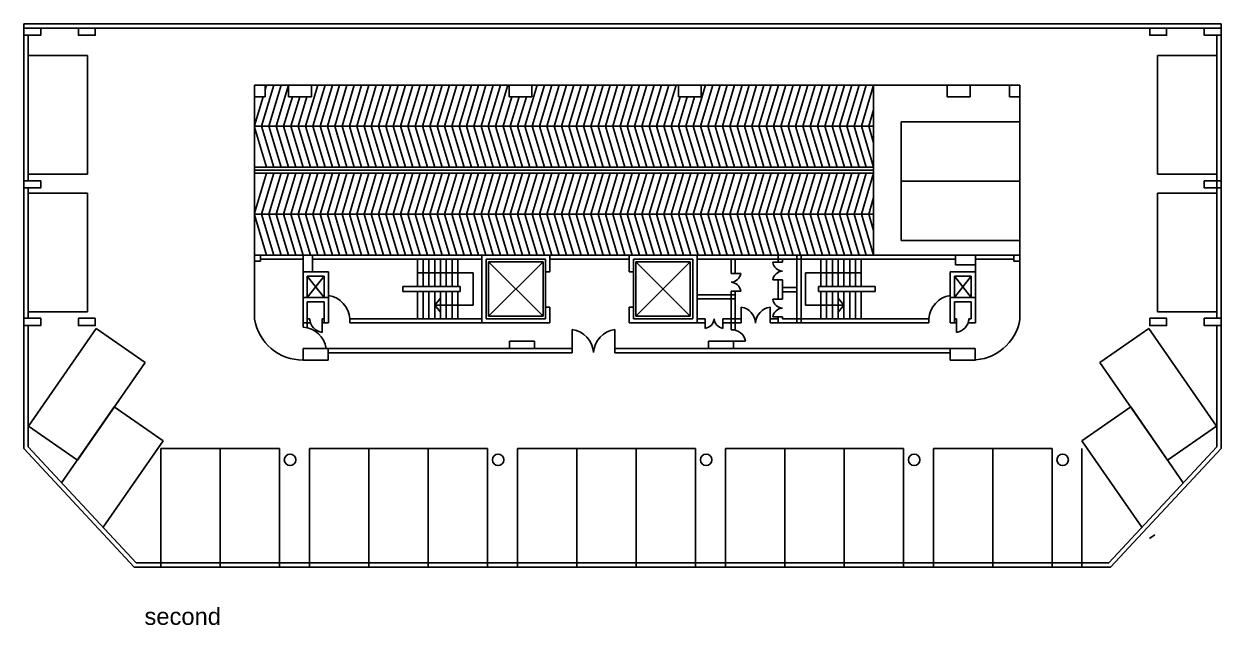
# Model space of a CAD drawing. Extents: x -212 to 1123, y -167 to 326.
# Drawn here: x 22.07 to 36.17, y -38.65 to -31.57 of the extents above; entities that cross this region are included whole.
import ezdxf

# ---------------------------------------------------------------- set-up
doc = ezdxf.new("R2010")
doc.units = 0
doc.layers.add('MIMIC_SIZE', color=7, linetype='CONTINUOUS')
doc.styles.get("Standard").update_dxf_attribs({"font": 'arial.ttf'})

msp = doc.modelspace()

# ---------------------------------------------------------------- linework, layer by layer
at = {"layer": 'MIMIC_SIZE'}
for p, q in [((22.066, -31.569), (22.066, -36.569)), ((22.066, -31.569), (36.166, -31.569)), ((36.166, -31.569), (36.166, -36.569)), ((22.116, -31.619), (36.116, -31.619)), ((22.116, -31.703), (22.116, -33.416)), ((22.116, -31.703), (22.116, -33.416)), ((36.116, -31.703), (36.116, -34.544)), ((22.116, -33.34), (22.116, -31.94)), ((22.116, -31.94), (22.816, -31.94)), ((22.816, -33.34), (22.816, -31.94)), ((22.816, -33.34), (22.816, -31.94)), ((22.816, -33.34), (22.816, -31.94)), ((35.416, -33.34), (35.416, -31.94)), ((35.416, -33.34), (35.416, -31.94)), ((35.416, -33.34), (35.416, -31.94)), ((36.116, -31.94), (35.416, -31.94)), ((36.116, -33.34), (36.116, -31.94)), ((24.782, -34.292), (24.782, -32.292)), ((24.782, -32.292), (33.797, -32.292)), ((24.883, -32.428), (24.782, -32.765)), ((24.782, -32.428), (24.906, -32.428)), ((25.01, -32.292), (24.866, -32.774)), ((24.924, -32.292), (24.906, -32.352)), ((24.906, -32.428), (24.906, -32.292)), ((25.096, -32.292), (24.952, -32.774)), ((25.182, -32.292), (25.038, -32.774)), ((25.182, -32.292), (25.038, -32.774)), ((25.228, -32.428), (25.124, -32.774)), ((25.183, -32.428), (25.183, -32.292)), ((25.183, -32.428), (25.452, -32.428)), ((25.314, -32.428), (25.21, -32.774)), ((25.4, -32.428), (25.296, -32.774)), ((25.527, -32.292), (25.383, -32.774)), ((25.452, -32.428), (25.452, -32.292)), ((25.613, -32.292), (25.469, -32.774)), ((25.613, -32.292), (25.469, -32.774)), ((25.699, -32.292), (25.555, -32.774)), ((25.785, -32.292), (25.641, -32.774)), ((25.871, -32.292), (25.727, -32.774)), ((25.957, -32.292), (25.813, -32.774)), ((26.044, -32.292), (25.899, -32.774)), ((26.13, -32.292), (25.986, -32.774)), ((26.216, -32.292), (26.072, -32.774)), ((26.302, -32.292), (26.158, -32.774)), ((26.388, -32.292), (26.244, -32.774)), ((26.474, -32.292), (26.33, -32.774)), ((26.474, -32.292), (26.33, -32.774)), ((26.561, -32.292), (26.416, -32.774)), ((26.647, -32.292), (26.503, -32.774)), ((26.733, -32.292), (26.589, -32.774)), ((26.819, -32.292), (26.675, -32.774)), ((26.905, -32.292), (26.761, -32.774)), ((26.905, -32.292), (26.761, -32.774)), ((26.991, -32.292), (26.847, -32.774)), ((27.077, -32.292), (26.933, -32.774)), ((27.164, -32.292), (27.019, -32.774)), ((27.25, -32.292), (27.106, -32.774)), ((27.336, -32.292), (27.192, -32.774)), ((27.422, -32.292), (27.278, -32.774)), ((27.508, -32.292), (27.364, -32.774)), ((27.594, -32.292), (27.45, -32.774)), ((27.681, -32.292), (27.536, -32.774)), ((27.767, -32.292), (27.622, -32.774)), ((27.767, -32.292), (27.622, -32.774)), ((27.812, -32.428), (27.709, -32.774)), ((27.78, -32.428), (27.78, -32.292)), ((27.78, -32.428), (28.049, -32.428)), ((27.898, -32.428), (27.795, -32.774)), ((27.985, -32.428), (27.881, -32.774)), ((28.111, -32.292), (27.967, -32.774)), ((28.049, -32.428), (28.049, -32.292)), ((28.197, -32.292), (28.053, -32.774)), ((28.197, -32.292), (28.053, -32.774)), ((28.284, -32.292), (28.139, -32.774)), ((28.37, -32.292), (28.226, -32.774)), ((28.456, -32.292), (28.312, -32.774)), ((28.542, -32.292), (28.398, -32.774)), ((28.628, -32.292), (28.484, -32.774)), ((28.714, -32.292), (28.57, -32.774)), ((28.801, -32.292), (28.656, -32.774)), ((28.887, -32.292), (28.742, -32.774)), ((28.973, -32.292), (28.829, -32.774)), ((29.059, -32.292), (28.915, -32.774)), ((29.059, -32.292), (28.915, -32.774)), ((29.145, -32.292), (29.001, -32.774)), ((29.231, -32.292), (29.087, -32.774)), ((29.317, -32.292), (29.173, -32.774)), ((29.404, -32.292), (29.259, -32.774)), ((29.49, -32.292), (29.346, -32.774)), ((29.49, -32.292), (29.346, -32.774)), ((29.576, -32.292), (29.432, -32.774)), ((29.662, -32.292), (29.518, -32.774)), ((29.748, -32.292), (29.604, -32.774)), ((29.794, -32.428), (29.69, -32.774)), ((29.774, -32.428), (29.774, -32.292)), ((29.774, -32.428), (30.043, -32.428)), ((29.88, -32.428), (29.776, -32.774)), ((29.966, -32.428), (29.862, -32.774)), ((30.093, -32.292), (29.949, -32.774)), ((30.179, -32.292), (30.035, -32.774)), ((30.043, -32.428), (30.043, -32.292)), ((30.265, -32.292), (30.121, -32.774)), ((30.351, -32.292), (30.207, -32.774)), ((30.351, -32.292), (30.207, -32.774)), ((30.437, -32.292), (30.293, -32.774)), ((30.524, -32.292), (30.379, -32.774)), ((30.61, -32.292), (30.466, -32.774)), ((30.696, -32.292), (30.552, -32.774)), ((30.782, -32.292), (30.638, -32.774)), ((30.782, -32.292), (30.638, -32.774)), ((30.868, -32.292), (30.724, -32.774)), ((30.954, -32.292), (30.81, -32.774)), ((31.041, -32.292), (30.896, -32.774)), ((31.127, -32.292), (30.982, -32.774)), ((31.213, -32.292), (31.069, -32.774)), ((31.299, -32.292), (31.155, -32.774)), ((31.385, -32.292), (31.241, -32.774)), ((31.471, -32.292), (31.327, -32.774)), ((31.557, -32.292), (31.413, -32.774)), ((31.644, -32.292), (31.499, -32.774)), ((31.644, -32.292), (31.499, -32.774)), ((31.73, -32.292), (31.586, -32.774)), ((31.816, -32.292), (31.672, -32.774)), ((31.902, -32.292), (31.758, -32.774)), ((31.988, -32.292), (31.844, -32.774)), ((32.074, -32.292), (31.93, -32.774)), ((32.074, -32.292), (31.93, -32.774)), ((32.074, -32.292), (32.074, -34.292)), ((32.942, -32.428), (32.942, -32.292)), ((32.942, -32.428), (33.211, -32.428)), ((33.211, -32.428), (33.211, -32.292)), ((33.674, -32.428), (33.674, -32.292)), ((33.674, -32.428), (33.797, -32.428)), ((33.797, -32.292), (33.797, -34.292)), ((33.797, -32.428), (33.797, -32.292)), ((32.074, -32.58), (32.016, -32.774)), ((32.074, -32.774), (24.782, -32.774)), ((24.782, -32.784), (24.924, -33.257)), ((24.866, -32.774), (25.01, -33.257)), ((24.952, -32.774), (25.096, -33.257)), ((25.038, -32.774), (25.182, -33.257)), ((25.038, -32.774), (25.182, -33.257)), ((25.124, -32.774), (25.268, -33.257)), ((25.21, -32.774), (25.354, -33.257)), ((25.296, -32.774), (25.441, -33.257)), ((25.383, -32.774), (25.527, -33.257)), ((25.469, -32.774), (25.613, -33.257)), ((25.469, -32.774), (25.613, -33.257)), ((25.555, -32.774), (25.699, -33.257)), ((25.641, -32.774), (25.785, -33.257)), ((25.727, -32.774), (25.871, -33.257)), ((25.813, -32.774), (25.957, -33.257)), ((25.899, -32.774), (26.044, -33.257)), ((25.986, -32.774), (26.13, -33.257)), ((26.072, -32.774), (26.216, -33.257)), ((26.158, -32.774), (26.302, -33.257)), ((26.244, -32.774), (26.388, -33.257)), ((26.33, -32.774), (26.474, -33.257)), ((26.33, -32.774), (26.474, -33.257)), ((26.416, -32.774), (26.561, -33.257)), ((26.503, -32.774), (26.647, -33.257)), ((26.589, -32.774), (26.733, -33.257)), ((26.675, -32.774), (26.819, -33.257)), ((26.761, -32.774), (26.905, -33.257)), ((26.761, -32.774), (26.905, -33.257)), ((26.847, -32.774), (26.991, -33.257)), ((26.933, -32.774), (27.077, -33.257)), ((27.019, -32.774), (27.164, -33.257)), ((27.106, -32.774), (27.25, -33.257)), ((27.192, -32.774), (27.336, -33.257)), ((27.278, -32.774), (27.422, -33.257)), ((27.364, -32.774), (27.508, -33.257)), ((27.45, -32.774), (27.594, -33.257)), ((27.536, -32.774), (27.681, -33.257)), ((27.622, -32.774), (27.767, -33.257)), ((27.622, -32.774), (27.767, -33.257)), ((27.709, -32.774), (27.853, -33.257)), ((27.795, -32.774), (27.939, -33.257)), ((27.881, -32.774), (28.025, -33.257)), ((27.967, -32.774), (28.111, -33.257)), ((28.053, -32.774), (28.197, -33.257)), ((28.053, -32.774), (28.197, -33.257)), ((28.139, -32.774), (28.284, -33.257)), ((28.226, -32.774), (28.37, -33.257)), ((28.312, -32.774), (28.456, -33.257)), ((28.398, -32.774), (28.542, -33.257)), ((28.484, -32.774), (28.628, -33.257)), ((28.57, -32.774), (28.714, -33.257)), ((28.656, -32.774), (28.801, -33.257)), ((28.742, -32.774), (28.887, -33.257)), ((28.829, -32.774), (28.973, -33.257)), ((28.915, -32.774), (29.059, -33.257)), ((28.915, -32.774), (29.059, -33.257)), ((29.001, -32.774), (29.145, -33.257)), ((29.087, -32.774), (29.231, -33.257)), ((29.173, -32.774), (29.317, -33.257)), ((29.259, -32.774), (29.404, -33.257)), ((29.346, -32.774), (29.49, -33.257)), ((29.346, -32.774), (29.49, -33.257)), ((29.432, -32.774), (29.576, -33.257)), ((29.518, -32.774), (29.662, -33.257)), ((29.604, -32.774), (29.748, -33.257)), ((29.69, -32.774), (29.834, -33.257)), ((29.776, -32.774), (29.921, -33.257)), ((29.862, -32.774), (30.007, -33.257)), ((29.949, -32.774), (30.093, -33.257)), ((30.035, -32.774), (30.179, -33.257)), ((30.121, -32.774), (30.265, -33.257)), ((30.207, -32.774), (30.351, -33.257)), ((30.207, -32.774), (30.351, -33.257)), ((30.293, -32.774), (30.437, -33.257)), ((30.379, -32.774), (30.524, -33.257)), ((30.466, -32.774), (30.61, -33.257)), ((30.552, -32.774), (30.696, -33.257)), ((30.638, -32.774), (30.782, -33.257)), ((30.638, -32.774), (30.782, -33.257)), ((30.724, -32.774), (30.868, -33.257)), ((30.81, -32.774), (30.954, -33.257)), ((30.896, -32.774), (31.041, -33.257)), ((30.982, -32.774), (31.127, -33.257)), ((31.069, -32.774), (31.213, -33.257)), ((31.155, -32.774), (31.299, -33.257)), ((31.241, -32.774), (31.385, -33.257)), ((31.327, -32.774), (31.471, -33.257)), ((31.413, -32.774), (31.557, -33.257)), ((31.499, -32.774), (31.644, -33.257)), ((31.499, -32.774), (31.644, -33.257)), ((31.586, -32.774), (31.73, -33.257)), ((31.672, -32.774), (31.816, -33.257)), ((31.758, -32.774), (31.902, -33.257)), ((31.844, -32.774), (31.988, -33.257)), ((31.93, -32.774), (32.074, -33.257)), ((31.93, -32.774), (32.074, -33.257)), ((32.016, -32.774), (32.074, -32.969)), ((33.797, -32.721), (32.397, -32.721)), ((32.397, -32.721), (32.397, -33.421)), ((33.797, -32.721), (33.797, -33.421)), ((32.074, -33.257), (24.782, -33.257)), ((22.816, -33.34), (22.116, -33.34)), ((32.074, -33.292), (24.782, -33.292)), ((32.074, -33.327), (24.782, -33.327)), ((24.924, -33.327), (24.782, -33.8)), ((25.01, -33.327), (24.866, -33.809)), ((25.096, -33.327), (24.952, -33.809)), ((25.182, -33.327), (25.038, -33.809)), ((25.182, -33.327), (25.038, -33.809)), ((25.268, -33.327), (25.124, -33.809)), ((25.354, -33.327), (25.21, -33.809)), ((25.441, -33.327), (25.296, -33.809)), ((25.527, -33.327), (25.383, -33.809)), ((25.613, -33.327), (25.469, -33.809)), ((25.613, -33.327), (25.469, -33.809)), ((25.699, -33.327), (25.555, -33.809)), ((25.785, -33.327), (25.641, -33.809)), ((25.871, -33.327), (25.727, -33.809)), ((25.957, -33.327), (25.813, -33.809)), ((26.044, -33.327), (25.899, -33.809)), ((26.13, -33.327), (25.986, -33.809)), ((26.216, -33.327), (26.072, -33.809)), ((26.302, -33.327), (26.158, -33.809)), ((26.388, -33.327), (26.244, -33.809)), ((26.474, -33.327), (26.33, -33.809)), ((26.474, -33.327), (26.33, -33.809)), ((26.561, -33.327), (26.416, -33.809)), ((26.647, -33.327), (26.503, -33.809)), ((26.733, -33.327), (26.589, -33.809)), ((26.819, -33.327), (26.675, -33.809)), ((26.905, -33.327), (26.761, -33.809)), ((26.905, -33.327), (26.761, -33.809)), ((26.991, -33.327), (26.847, -33.809)), ((27.077, -33.327), (26.933, -33.809)), ((27.164, -33.327), (27.019, -33.809)), ((27.25, -33.327), (27.106, -33.809)), ((27.336, -33.327), (27.192, -33.809)), ((27.422, -33.327), (27.278, -33.809)), ((27.508, -33.327), (27.364, -33.809)), ((27.594, -33.327), (27.45, -33.809)), ((27.681, -33.327), (27.536, -33.809)), ((27.767, -33.327), (27.622, -33.809)), ((27.767, -33.327), (27.622, -33.809)), ((27.853, -33.327), (27.709, -33.809)), ((27.939, -33.327), (27.795, -33.809)), ((28.025, -33.327), (27.881, -33.809)), ((28.111, -33.327), (27.967, -33.809)), ((28.197, -33.327), (28.053, -33.809)), ((28.197, -33.327), (28.053, -33.809)), ((28.284, -33.327), (28.139, -33.809)), ((28.37, -33.327), (28.226, -33.809)), ((28.456, -33.327), (28.312, -33.809)), ((28.542, -33.327), (28.398, -33.809)), ((28.628, -33.327), (28.484, -33.809)), ((28.714, -33.327), (28.57, -33.809)), ((28.801, -33.327), (28.656, -33.809)), ((28.887, -33.327), (28.742, -33.809)), ((28.973, -33.327), (28.829, -33.809)), ((29.059, -33.327), (28.915, -33.809)), ((29.059, -33.327), (28.915, -33.809)), ((29.145, -33.327), (29.001, -33.809)), ((29.231, -33.327), (29.087, -33.809)), ((29.317, -33.327), (29.173, -33.809)), ((29.404, -33.327), (29.259, -33.809)), ((29.49, -33.327), (29.346, -33.809)), ((29.49, -33.327), (29.346, -33.809)), ((29.576, -33.327), (29.432, -33.809)), ((29.662, -33.327), (29.518, -33.809)), ((29.748, -33.327), (29.604, -33.809)), ((29.834, -33.327), (29.69, -33.809)), ((29.921, -33.327), (29.776, -33.809)), ((30.007, -33.327), (29.862, -33.809)), ((30.093, -33.327), (29.949, -33.809)), ((30.179, -33.327), (30.035, -33.809)), ((30.265, -33.327), (30.121, -33.809)), ((30.351, -33.327), (30.207, -33.809)), ((30.351, -33.327), (30.207, -33.809)), ((30.437, -33.327), (30.293, -33.809)), ((30.524, -33.327), (30.379, -33.809)), ((30.61, -33.327), (30.466, -33.809)), ((30.696, -33.327), (30.552, -33.809)), ((30.782, -33.327), (30.638, -33.809)), ((30.782, -33.327), (30.638, -33.809)), ((30.868, -33.327), (30.724, -33.809)), ((30.954, -33.327), (30.81, -33.809)), ((31.041, -33.327), (30.896, -33.809)), ((31.127, -33.327), (30.982, -33.809)), ((31.213, -33.327), (31.069, -33.809)), ((31.299, -33.327), (31.155, -33.809)), ((31.385, -33.327), (31.241, -33.809)), ((31.471, -33.327), (31.327, -33.809)), ((31.557, -33.327), (31.413, -33.809)), ((31.644, -33.327), (31.499, -33.809)), ((31.644, -33.327), (31.499, -33.809)), ((31.73, -33.327), (31.586, -33.809)), ((31.816, -33.327), (31.672, -33.809)), ((31.902, -33.327), (31.758, -33.809)), ((31.988, -33.327), (31.844, -33.809)), ((32.074, -33.327), (31.93, -33.809)), ((32.074, -33.327), (31.93, -33.809)), ((33.797, -33.327), (33.797, -34.292)), ((35.416, -33.34), (36.116, -33.34)), ((22.116, -33.501), (22.116, -35.037)), ((22.116, -33.501), (22.116, -34.544)), ((33.797, -33.421), (32.397, -33.421)), ((32.397, -33.421), (32.397, -34.121)), ((33.797, -33.421), (33.797, -34.121)), ((22.116, -34.961), (22.116, -33.561)), ((22.116, -33.561), (22.816, -33.561)), ((22.816, -34.961), (22.816, -33.561)), ((22.816, -34.961), (22.816, -33.561)), ((22.816, -34.961), (22.816, -33.561)), ((32.074, -33.615), (32.016, -33.809)), ((35.416, -34.961), (35.416, -33.561)), ((35.416, -34.961), (35.416, -33.561)), ((35.416, -34.961), (35.416, -33.561)), ((36.116, -33.561), (35.416, -33.561)), ((36.116, -34.961), (36.116, -33.561)), ((32.074, -33.809), (24.782, -33.809)), ((24.782, -33.819), (24.924, -34.292)), ((24.866, -33.809), (25.01, -34.292)), ((24.952, -33.809), (25.096, -34.292)), ((25.038, -33.809), (25.182, -34.292)), ((25.038, -33.809), (25.182, -34.292)), ((25.124, -33.809), (25.268, -34.292)), ((25.21, -33.809), (25.354, -34.292)), ((25.296, -33.809), (25.441, -34.292)), ((25.383, -33.809), (25.527, -34.292)), ((25.469, -33.809), (25.613, -34.292)), ((25.469, -33.809), (25.613, -34.292)), ((25.555, -33.809), (25.699, -34.292)), ((25.641, -33.809), (25.785, -34.292)), ((25.727, -33.809), (25.871, -34.292)), ((25.813, -33.809), (25.957, -34.292)), ((25.899, -33.809), (26.044, -34.292)), ((25.986, -33.809), (26.13, -34.292)), ((26.072, -33.809), (26.216, -34.292)), ((26.158, -33.809), (26.302, -34.292)), ((26.244, -33.809), (26.388, -34.292)), ((26.33, -33.809), (26.474, -34.292)), ((26.33, -33.809), (26.474, -34.292)), ((26.416, -33.809), (26.561, -34.292)), ((26.503, -33.809), (26.647, -34.292)), ((26.589, -33.809), (26.733, -34.292)), ((26.675, -33.809), (26.819, -34.292)), ((26.761, -33.809), (26.905, -34.292)), ((26.761, -33.809), (26.905, -34.292)), ((26.847, -33.809), (26.991, -34.292)), ((26.933, -33.809), (27.077, -34.292)), ((27.019, -33.809), (27.164, -34.292)), ((27.106, -33.809), (27.25, -34.292)), ((27.192, -33.809), (27.336, -34.292)), ((27.278, -33.809), (27.422, -34.292)), ((27.364, -33.809), (27.508, -34.292)), ((27.45, -33.809), (27.594, -34.292)), ((27.536, -33.809), (27.681, -34.292)), ((27.622, -33.809), (27.767, -34.292)), ((27.622, -33.809), (27.767, -34.292)), ((27.709, -33.809), (27.853, -34.292)), ((27.795, -33.809), (27.939, -34.292)), ((27.881, -33.809), (28.025, -34.292)), ((27.967, -33.809), (28.111, -34.292)), ((28.053, -33.809), (28.197, -34.292)), ((28.053, -33.809), (28.197, -34.292)), ((28.139, -33.809), (28.284, -34.292)), ((28.226, -33.809), (28.37, -34.292)), ((28.312, -33.809), (28.456, -34.292)), ((28.398, -33.809), (28.542, -34.292)), ((28.484, -33.809), (28.628, -34.292)), ((28.57, -33.809), (28.714, -34.292)), ((28.656, -33.809), (28.801, -34.292)), ((28.742, -33.809), (28.887, -34.292)), ((28.829, -33.809), (28.973, -34.292)), ((28.915, -33.809), (29.059, -34.292)), ((28.915, -33.809), (29.059, -34.292)), ((29.001, -33.809), (29.145, -34.292)), ((29.087, -33.809), (29.231, -34.292)), ((29.173, -33.809), (29.317, -34.292)), ((29.259, -33.809), (29.404, -34.292)), ((29.346, -33.809), (29.49, -34.292)), ((29.346, -33.809), (29.49, -34.292)), ((29.432, -33.809), (29.576, -34.292)), ((29.518, -33.809), (29.662, -34.292)), ((29.604, -33.809), (29.748, -34.292)), ((29.69, -33.809), (29.834, -34.292)), ((29.776, -33.809), (29.921, -34.292)), ((29.862, -33.809), (30.007, -34.292)), ((29.949, -33.809), (30.093, -34.292)), ((30.035, -33.809), (30.179, -34.292)), ((30.121, -33.809), (30.265, -34.292)), ((30.207, -33.809), (30.351, -34.292)), ((30.207, -33.809), (30.351, -34.292)), ((30.293, -33.809), (30.437, -34.292)), ((30.379, -33.809), (30.524, -34.292)), ((30.466, -33.809), (30.61, -34.292)), ((30.552, -33.809), (30.696, -34.292)), ((30.638, -33.809), (30.782, -34.292)), ((30.638, -33.809), (30.782, -34.292)), ((30.724, -33.809), (30.868, -34.292)), ((30.81, -33.809), (30.954, -34.292)), ((30.896, -33.809), (31.041, -34.292)), ((30.982, -33.809), (31.127, -34.292)), ((31.069, -33.809), (31.213, -34.292)), ((31.155, -33.809), (31.299, -34.292)), ((31.241, -33.809), (31.385, -34.292)), ((31.327, -33.809), (31.471, -34.292)), ((31.413, -33.809), (31.557, -34.292)), ((31.499, -33.809), (31.644, -34.292)), ((31.499, -33.809), (31.644, -34.292)), ((31.586, -33.809), (31.73, -34.292)), ((31.672, -33.809), (31.816, -34.292)), ((31.758, -33.809), (31.902, -34.292)), ((31.844, -33.809), (31.988, -34.292)), ((31.93, -33.809), (32.074, -34.292)), ((31.93, -33.809), (32.074, -34.292)), ((32.016, -33.809), (32.074, -34.004)), ((33.797, -34.121), (32.397, -34.121)), ((33.797, -34.121), (32.397, -34.121)), ((33.797, -34.121), (32.397, -34.121)), ((33.797, -34.121), (32.397, -34.121)), ((24.782, -34.364), (24.782, -34.292)), ((24.782, -34.292), (24.804, -34.292)), ((24.854, -34.364), (24.782, -34.364)), ((24.782, -34.364), (24.782, -35.048)), ((25.354, -34.292), (24.804, -34.292)), ((24.854, -34.364), (24.854, -34.292)), ((25.354, -34.342), (24.854, -34.342)), ((25.354, -34.292), (25.467, -34.292)), ((25.354, -34.292), (25.354, -35.142)), ((27.46, -34.292), (25.467, -34.292)), ((25.467, -34.292), (25.467, -34.491)), ((25.467, -34.484), (25.467, -34.292)), ((27.46, -34.342), (25.467, -34.342)), ((26.7, -34.342), (26.7, -34.662)), ((26.768, -34.342), (26.768, -34.662)), ((26.836, -34.342), (26.836, -34.662)), ((26.905, -34.342), (26.905, -34.662)), ((26.973, -34.342), (26.973, -34.662)), ((27.041, -34.342), (27.041, -34.662)), ((27.109, -34.342), (27.109, -34.662)), ((27.177, -34.342), (27.177, -34.662)), ((27.46, -35.092), (27.46, -34.292)), ((27.46, -34.292), (28.26, -34.292)), ((27.51, -35.042), (27.51, -34.342)), ((27.51, -34.342), (28.21, -34.342)), ((27.54, -35.012), (27.54, -34.372)), ((27.54, -34.372), (28.18, -34.372)), ((28.18, -34.372), (27.54, -35.012)), ((28.18, -35.012), (27.54, -34.372)), ((28.18, -34.372), (28.18, -35.012)), ((28.21, -34.292), (28.571, -34.292)), ((28.21, -34.342), (28.21, -35.042)), ((28.26, -34.292), (28.26, -34.489)), ((28.26, -34.342), (28.571, -34.342)), ((28.571, -34.292), (30.204, -34.292)), ((28.571, -34.342), (29.195, -34.342)), ((29.995, -34.292), (29.195, -34.292)), ((29.195, -34.292), (29.195, -34.489)), ((29.245, -34.342), (29.945, -34.342)), ((29.945, -34.342), (29.245, -34.342)), ((29.245, -34.342), (29.245, -35.042)), ((29.915, -34.372), (29.275, -34.372)), ((29.275, -34.372), (29.275, -35.012)), ((29.275, -34.372), (29.915, -35.012)), ((29.275, -35.012), (29.915, -34.372)), ((29.915, -35.012), (29.915, -34.372)), ((29.945, -35.042), (29.945, -34.342)), ((29.995, -35.092), (29.995, -34.292)), ((29.995, -34.342), (30.363, -34.342)), ((29.995, -34.342), (30.254, -34.342)), ((29.995, -35.092), (29.995, -34.342)), ((30.104, -34.342), (30.604, -34.342)), ((30.204, -34.292), (33.275, -34.292)), ((30.254, -34.342), (33.038, -34.342)), ((30.395, -34.342), (30.395, -34.508)), ((30.445, -34.342), (30.445, -34.508)), ((31, -34.377), (30.886, -34.377)), ((30.95, -34.292), (33.275, -34.292)), ((30.95, -34.292), (30.95, -34.377)), ((31, -34.342), (33.038, -34.342)), ((31, -34.342), (31, -34.377)), ((31.17, -35.092), (31.17, -34.292)), ((31.22, -35.092), (31.22, -34.292)), ((31.453, -34.342), (31.453, -34.662)), ((31.521, -34.342), (31.521, -34.662)), ((31.589, -34.342), (31.589, -34.662)), ((31.657, -34.342), (31.657, -34.662)), ((31.725, -34.342), (31.725, -34.662)), ((31.793, -34.342), (31.793, -34.662)), ((31.861, -34.342), (31.861, -34.662)), ((31.929, -34.342), (31.929, -34.662)), ((33.038, -34.292), (33.038, -34.408)), ((33.275, -34.292), (33.162, -34.292)), ((33.225, -34.292), (33.775, -34.292)), ((33.275, -34.292), (33.275, -35.092)), ((33.275, -34.342), (33.725, -34.342)), ((33.725, -34.364), (33.725, -34.292)), ((33.725, -34.364), (33.797, -34.364)), ((33.797, -34.292), (33.775, -34.292)), ((33.797, -34.364), (33.797, -34.292)), ((33.797, -34.364), (33.797, -35.048)), ((25.654, -34.491), (25.354, -34.491)), ((25.404, -34.541), (25.404, -34.792)), ((25.604, -34.541), (25.404, -34.541)), ((25.604, -34.541), (25.404, -34.792)), ((25.604, -34.792), (25.404, -34.541)), ((25.604, -34.792), (25.604, -34.541)), ((25.654, -34.792), (25.654, -34.491)), ((27.177, -34.502), (26.7, -34.502)), ((27.177, -34.502), (27.358, -34.502)), ((27.358, -34.502), (27.358, -34.882)), ((28.21, -34.489), (28.26, -34.489)), ((29.245, -34.489), (29.195, -34.489)), ((30.395, -34.508), (30.509, -34.508)), ((31.453, -34.502), (31.271, -34.502)), ((31.271, -34.502), (31.271, -34.882)), ((31.453, -34.502), (31.929, -34.502)), ((32.975, -34.792), (32.975, -34.491)), ((32.975, -34.491), (33.275, -34.491)), ((33.025, -34.792), (33.025, -34.541)), ((33.025, -34.541), (33.225, -34.541)), ((33.025, -34.541), (33.225, -34.792)), ((33.025, -34.792), (33.225, -34.541)), ((33.038, -34.408), (33.275, -34.408)), ((33.225, -34.541), (33.225, -34.792)), ((26.528, -34.662), (26.528, -34.722)), ((27.204, -34.662), (26.528, -34.662)), ((27.204, -34.692), (27.204, -34.662)), ((30.886, -34.585), (31, -34.585)), ((30.95, -34.585), (30.95, -34.812)), ((31, -34.585), (31, -34.812)), ((31, -34.674), (31.17, -34.674)), ((31.426, -34.692), (31.426, -34.662)), ((31.426, -34.662), (32.092, -34.662)), ((32.092, -34.662), (32.092, -34.722)), ((25.354, -34.792), (25.654, -34.792)), ((25.654, -34.769), (25.654, -35.042)), ((25.654, -34.792), (25.654, -35.092)), ((27.204, -34.722), (26.528, -34.722)), ((26.7, -34.722), (26.7, -35.042)), ((26.768, -34.722), (26.768, -35.042)), ((26.836, -34.722), (26.836, -35.042)), ((26.905, -34.722), (26.905, -35.042)), ((26.905, -34.882), (26.973, -34.8)), ((26.973, -34.722), (26.973, -35.042)), ((27.041, -34.722), (27.041, -35.042)), ((27.109, -34.722), (27.109, -35.042)), ((27.177, -34.722), (27.177, -35.042)), ((27.204, -34.692), (27.204, -34.722)), ((30.445, -34.759), (29.995, -34.759)), ((30.445, -34.809), (29.995, -34.809)), ((30.395, -34.717), (30.395, -35.173)), ((30.509, -34.717), (30.395, -34.717)), ((30.445, -34.717), (30.445, -35.177)), ((31, -34.812), (30.886, -34.812)), ((31, -34.724), (31.17, -34.724)), ((31.426, -34.692), (31.426, -34.722)), ((31.426, -34.722), (32.092, -34.722)), ((31.453, -34.722), (31.453, -35.042)), ((31.521, -34.722), (31.521, -35.042)), ((31.589, -34.722), (31.589, -35.042)), ((31.657, -34.722), (31.657, -35.042)), ((31.725, -34.882), (31.657, -34.8)), ((31.725, -34.722), (31.725, -35.042)), ((31.793, -34.722), (31.793, -35.042)), ((31.861, -34.722), (31.861, -35.042)), ((31.929, -34.722), (31.929, -35.042)), ((32.975, -34.769), (32.975, -35.042)), ((32.975, -34.769), (32.975, -35.042)), ((32.975, -34.792), (32.975, -35.092)), ((32.975, -34.792), (32.975, -35.092)), ((33.275, -34.792), (32.975, -34.792)), ((33.275, -34.792), (32.975, -34.792)), ((22.116, -34.88), (22.116, -35.037)), ((22.816, -34.961), (22.116, -34.961)), ((25.404, -34.842), (25.404, -35.149)), ((25.404, -34.842), (25.604, -34.842)), ((25.604, -34.842), (25.604, -35.092)), ((27.358, -34.882), (26.905, -34.882)), ((26.905, -34.882), (26.973, -34.964)), ((28.21, -34.905), (28.26, -34.905)), ((28.26, -34.905), (28.26, -35.092)), ((29.195, -34.905), (29.195, -35.092)), ((29.245, -34.905), (29.195, -34.905)), ((30.513, -34.905), (30.513, -35.092)), ((30.855, -35.092), (30.855, -34.905)), ((31.271, -34.882), (31.725, -34.882)), ((31.725, -34.882), (31.657, -34.964)), ((33.025, -34.842), (33.025, -35.092)), ((33.225, -34.842), (33.025, -34.842)), ((33.225, -34.842), (33.025, -34.842)), ((33.225, -34.842), (33.225, -35.042)), ((35.416, -34.961), (36.116, -34.961)), ((36.116, -34.88), (36.116, -35.037)), ((25.354, -35.092), (25.443, -35.092)), ((25.404, -35.042), (25.432, -35.042)), ((25.58, -35.042), (25.604, -35.042)), ((25.58, -35.042), (25.58, -35.204)), ((25.58, -35.092), (25.654, -35.092)), ((25.904, -35.042), (27.46, -35.042)), ((25.904, -35.042), (25.904, -35.092)), ((25.904, -35.092), (28.26, -35.092)), ((28.26, -35.092), (27.46, -35.092)), ((27.51, -35.042), (28.21, -35.042)), ((27.54, -35.012), (28.18, -35.012)), ((29.195, -35.092), (29.995, -35.092)), ((29.945, -35.042), (29.245, -35.042)), ((29.915, -35.012), (29.275, -35.012)), ((29.995, -35.042), (30.091, -35.042)), ((29.995, -35.092), (30.091, -35.092)), ((30.091, -35.156), (30.091, -35.042)), ((30.3, -35.042), (30.513, -35.042)), ((30.3, -35.042), (30.3, -35.156)), ((30.3, -35.092), (30.513, -35.092)), ((30.855, -35.042), (30.95, -35.042)), ((30.855, -35.092), (30.95, -35.092)), ((30.886, -35.021), (31, -35.021)), ((30.95, -35.021), (30.95, -35.092)), ((32.725, -35.092), (30.95, -35.092)), ((31, -35.021), (31, -35.042)), ((32.725, -35.042), (31, -35.042)), ((32.725, -35.042), (32.725, -35.092)), ((33.049, -35.092), (32.975, -35.092)), ((33.049, -35.042), (33.025, -35.042)), ((33.049, -35.042), (33.049, -35.204)), ((33.275, -35.092), (33.187, -35.092)), ((33.225, -35.042), (33.197, -35.042)), ((22.116, -35.122), (22.116, -36.55)), ((22.12, -36.308), (22.917, -35.157)), ((22.917, -35.157), (23.493, -35.556)), ((28.525, -35.169), (28.525, -35.442)), ((29.025, -35.442), (29.025, -35.169)), ((35.315, -35.157), (34.74, -35.556)), ((36.113, -36.308), (35.315, -35.157)), ((36.116, -35.122), (36.116, -36.55)), ((27.786, -35.392), (27.786, -35.306)), ((27.786, -35.306), (28.08, -35.306)), ((28.08, -35.306), (28.08, -35.392)), ((30.128, -35.392), (30.128, -35.306)), ((30.128, -35.306), (30.422, -35.306)), ((30.565, -35.306), (30.42, -35.306)), ((30.422, -35.306), (30.422, -35.392)), ((25.354, -35.392), (25.354, -35.442)), ((25.354, -35.392), (28.525, -35.392)), ((25.354, -35.529), (25.354, -35.392)), ((25.354, -35.392), (25.648, -35.392)), ((25.628, -35.392), (25.354, -35.392)), ((25.648, -35.529), (25.354, -35.529)), ((25.648, -35.392), (25.648, -35.529)), ((25.648, -35.442), (28.08, -35.442)), ((28.08, -35.392), (27.786, -35.392)), ((28.08, -35.442), (28.525, -35.442)), ((29.025, -35.392), (33.269, -35.392)), ((29.025, -35.442), (30.422, -35.442)), ((30.422, -35.392), (30.128, -35.392)), ((30.422, -35.442), (32.975, -35.442)), ((32.975, -35.529), (32.975, -35.392)), ((32.975, -35.392), (33.269, -35.392)), ((33.269, -35.529), (32.975, -35.529)), ((33.269, -35.392), (33.269, -35.529)), ((22.696, -36.707), (23.493, -35.556)), ((35.537, -36.707), (34.74, -35.556)), ((22.51, -36.974), (23.13, -36.08)), ((23.13, -36.08), (23.705, -36.479)), ((35.103, -36.08), (34.528, -36.479)), ((35.722, -36.974), (35.103, -36.08)), ((22.12, -36.308), (22.696, -36.707)), ((36.113, -36.308), (35.537, -36.707)), ((22.998, -37.499), (23.705, -36.479)), ((35.235, -37.499), (34.528, -36.479)), ((22.066, -36.569), (23.366, -37.969)), ((22.116, -36.55), (23.388, -37.919)), ((23.678, -37.969), (23.678, -36.569)), ((24.378, -36.569), (23.678, -36.569)), ((24.378, -37.969), (24.378, -36.569)), ((25.078, -36.569), (24.378, -36.569)), ((25.078, -37.969), (25.078, -36.569)), ((25.428, -37.969), (25.428, -36.569)), ((26.128, -36.569), (25.428, -36.569)), ((26.128, -37.969), (26.128, -36.569)), ((26.828, -36.569), (26.128, -36.569)), ((26.828, -37.969), (26.828, -36.569)), ((27.528, -36.569), (26.828, -36.569)), ((27.528, -37.969), (27.528, -36.569)), ((27.878, -37.969), (27.878, -36.569)), ((27.878, -37.969), (27.878, -36.569)), ((28.578, -36.569), (27.878, -36.569)), ((28.578, -37.969), (28.578, -36.569)), ((29.278, -36.569), (28.578, -36.569)), ((29.278, -37.969), (29.278, -36.569)), ((29.978, -36.569), (29.278, -36.569)), ((29.978, -37.969), (29.978, -36.569)), ((30.328, -37.969), (30.328, -36.569)), ((30.328, -37.969), (30.328, -36.569)), ((30.328, -37.969), (30.328, -36.569)), ((30.328, -37.969), (30.328, -36.569)), ((31.028, -36.569), (30.328, -36.569)), ((31.028, -37.969), (31.028, -36.569)), ((31.728, -36.569), (31.028, -36.569)), ((31.728, -37.969), (31.728, -36.569)), ((32.428, -36.569), (31.728, -36.569)), ((32.428, -37.969), (32.428, -36.569)), ((32.778, -37.969), (32.778, -36.569)), ((32.778, -37.969), (32.778, -36.569)), ((32.778, -37.969), (32.778, -36.569)), ((33.478, -36.569), (32.778, -36.569)), ((33.478, -37.969), (33.478, -36.569)), ((34.178, -36.569), (33.478, -36.569)), ((34.178, -37.969), (34.178, -36.569)), ((34.528, -37.969), (34.528, -36.569)), ((34.528, -37.969), (34.528, -36.569)), ((36.116, -36.55), (34.845, -37.919)), ((36.166, -36.569), (34.866, -37.969)), ((35.386, -37.587), (35.325, -37.63)), ((23.388, -37.919), (34.845, -37.919)), ((23.366, -37.969), (34.866, -37.969)), ((24.378, -37.969), (23.678, -37.969)), ((25.078, -37.969), (24.378, -37.969)), ((25.078, -37.969), (25.428, -37.969)), ((26.128, -37.969), (25.428, -37.969)), ((26.828, -37.969), (26.128, -37.969)), ((27.528, -37.969), (26.828, -37.969)), ((27.528, -37.969), (27.878, -37.969)), ((28.578, -37.969), (27.878, -37.969)), ((29.278, -37.969), (28.578, -37.969)), ((29.978, -37.969), (29.278, -37.969)), ((29.978, -37.969), (30.328, -37.969)), ((31.028, -37.969), (30.328, -37.969)), ((31.728, -37.969), (31.028, -37.969)), ((31.728, -37.969), (32.078, -37.969))]:
    msp.add_line(p, q, dxfattribs=at)
for points in [[(22.265, -31.619), (22.066, -31.619), (22.066, -31.703), (22.265, -31.703)], [(22.907, -31.619), (22.708, -31.619), (22.708, -31.703), (22.907, -31.703)], [(35.326, -31.619), (35.525, -31.619), (35.525, -31.703), (35.326, -31.703)], [(35.968, -31.619), (36.166, -31.619), (36.166, -31.703), (35.968, -31.703)], [(22.265, -33.416), (22.066, -33.416), (22.066, -33.501), (22.265, -33.501)], [(35.968, -33.416), (36.166, -33.416), (36.166, -33.501), (35.968, -33.501)], [(22.265, -35.037), (22.066, -35.037), (22.066, -35.122), (22.265, -35.122)], [(22.907, -35.037), (22.708, -35.037), (22.708, -35.122), (22.907, -35.122)], [(35.326, -35.037), (35.525, -35.037), (35.525, -35.122), (35.326, -35.122)], [(35.968, -35.037), (36.166, -35.037), (36.166, -35.122), (35.968, -35.122)]]:
    msp.add_lwpolyline(points, close=True, dxfattribs=at)
for centre in [(25.201, -36.704), (27.651, -36.704), (30.101, -36.704), (32.551, -36.704), (34.301, -36.704)]:
    msp.add_circle(centre, 0.0677, dxfattribs=at)
for centre, radius, start, end in [((31.008, -34.358), 0.123, 188.6442, 266.4307), ((30.388, -34.49), 0.123, 273.5693, 351.3558), ((31.008, -34.604), 0.123, 93.5693, 171.3558), ((30.388, -34.735), 0.123, 8.6442, 86.4307), ((25.61, -35.06), 0.295, 3.5693, 81.3558), ((31.008, -34.794), 0.123, 188.6442, 266.4307), ((33.019, -35.06), 0.295, 98.6442, 176.4307), ((30.483, -35.105), 0.202, 3.5693, 81.3558), ((30.885, -35.105), 0.202, 98.6442, 176.4307), ((31.008, -35.039), 0.123, 93.5693, 171.3558), ((25.352, -34.951), 0.578, 189.6136, 270.2366), ((25.606, -35.031), 0.175, 183.5693, 261.3558), ((30.072, -35.034), 0.123, 278.6442, 356.4307), ((30.318, -35.034), 0.123, 183.5693, 261.3558), ((33.023, -35.031), 0.175, 278.6442, 356.4307), ((33.228, -34.951), 0.578, 269.7634, 350.3864), ((25.336, -35.436), 0.295, 8.6442, 86.4307), ((28.48, -35.46), 0.295, 3.5693, 81.3558), ((29.069, -35.46), 0.295, 98.6442, 176.4307), ((30.41, -35.33), 0.157, 8.6442, 95.3382)]:
    msp.add_arc(centre, radius, start, end, dxfattribs=at)

# ---------------------------------------------------------------- texts
msp.add_text('second', height=0.2, dxfattribs=at).set_placement((23.486, -38.648))

doc.saveas('drawing.dxf')
